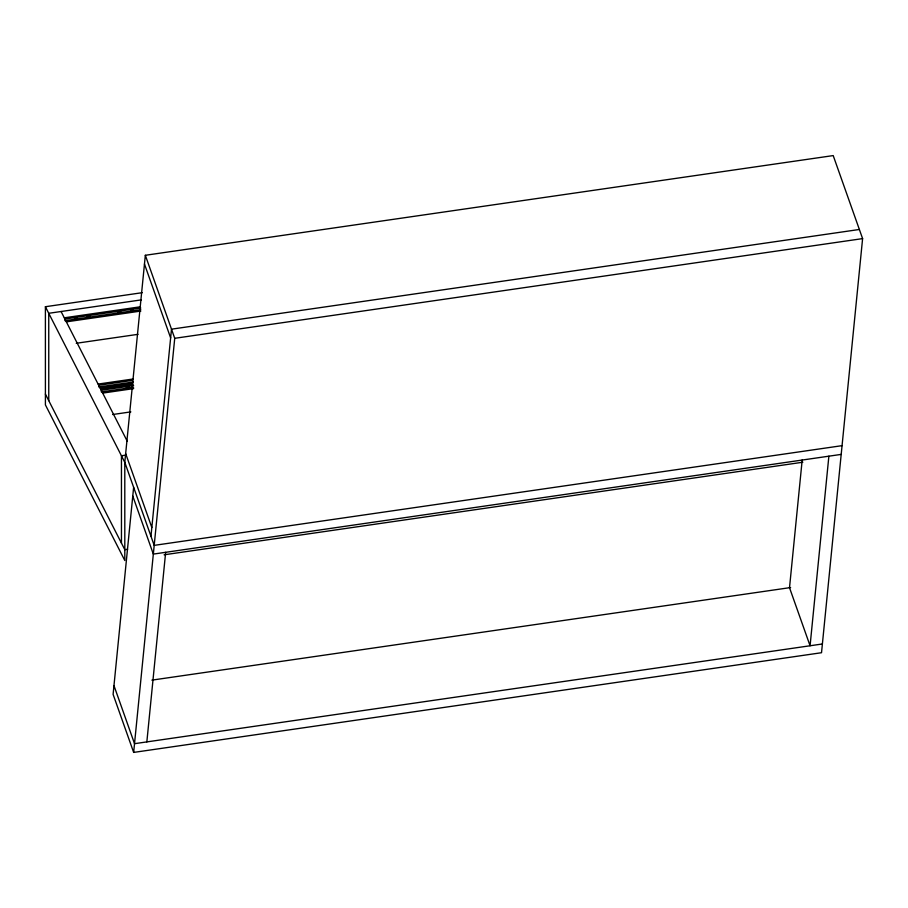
<?xml version="1.0" encoding="UTF-8"?>
<svg xmlns="http://www.w3.org/2000/svg" width="908" height="908" viewBox="0 0 908 908"><rect width="100%" height="100%" fill="white"/><g stroke="black" fill="none" stroke-linecap="round" stroke-linejoin="round"><path stroke-width="1.36" d="M133.635 487.312L113.103 694.37L133.658 752.414L821.524 652.716L862.6 238.611L833.204 155.586L145.337 255.284L124.793 462.342L124.805 560.497L45.411 404.889L45.4 306.722L142.261 292.682M150.966 536.231L171.499 329.173L859.365 229.474M133.658 752.414L174.733 338.309L145.337 255.284M146.846 741.893L165.653 552.314M802.195 459.925L789.517 587.714L810.072 645.77L828.879 456.179M141.398 299.867L48.748 313.294L48.76 400.644M64.366 317.8L140.184 306.813M140.797 308.016L64.99 319.003L64.99 320.672L140.797 309.685M74.524 318.674L77.328 318.265M87.157 316.847L89.971 316.438M118.051 312.363L120.855 311.966M130.684 310.536L133.487 310.127M66.432 321.841L140.842 311.058M76.261 343.281L138.039 334.326M174.733 338.309L862.6 238.611M98.177 384.061L133.283 378.976M132.489 380.384L98.79 385.264L98.79 386.933L133.328 382.018M100.243 388.113L132.534 383.426M100.72 389.044L133.011 384.356M133.624 385.56L101.333 390.247L101.333 391.916L133.624 387.228M126.314 387.682L129.118 387.273M102.786 393.085L133.669 388.613M112.615 414.525L130.865 411.88M125.656 455.158L121.445 455.771L121.456 543.132M127.608 549.283L124.805 549.692L45.4 394.083M842.068 445.658L154.201 545.367L124.793 462.342L45.4 306.722M841.194 454.397L153.327 554.096L132.772 496.052M164.11 554.799L802.842 462.217M151.874 680.137L790.607 587.555M822.398 643.976L134.532 743.686L113.977 685.631M61.063 311.501L127.336 441.379M144.463 264.024L170.636 337.912M125.667 453.603L151.829 527.491"/></g></svg>
